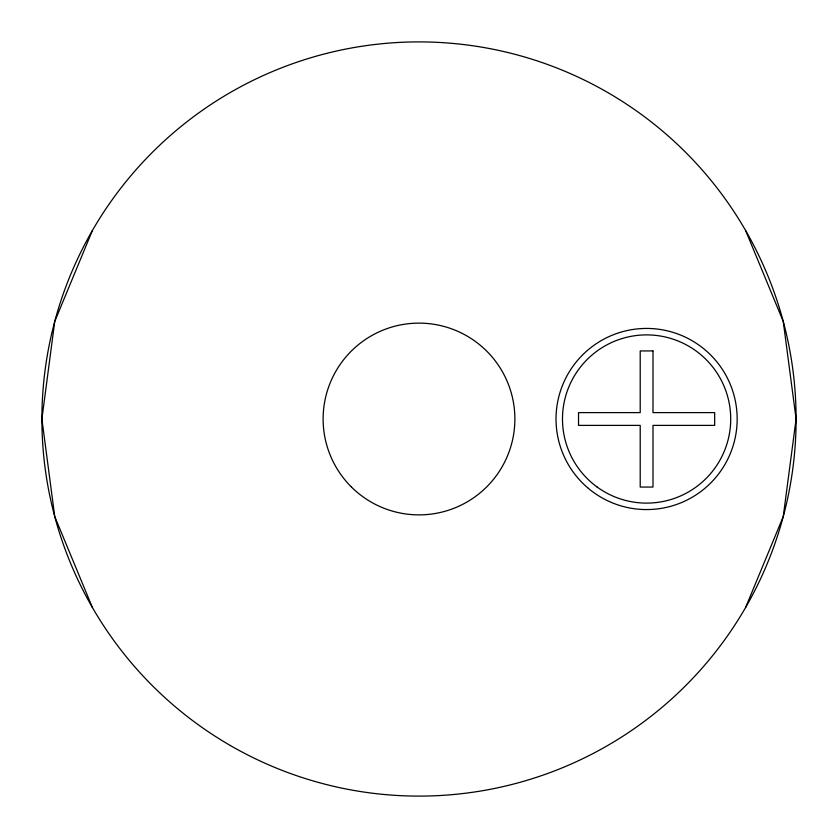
<?xml version="1.0" encoding="UTF-8"?>
<svg xmlns="http://www.w3.org/2000/svg" width="838" height="838" viewBox="0 0 838 838"><rect width="100%" height="100%" fill="white"/><g stroke="black" fill="none" stroke-linecap="round" stroke-linejoin="round"><path stroke-width="1.26" d="M92.421 230.45L54.753 321.404L41.9 419L54.753 516.596L92.421 607.55M745.579 607.55L783.247 516.596L796.1 419L783.247 321.404L745.579 230.45M652.991 350.933L640.211 350.933L640.211 412.61L578.534 412.61L578.534 425.39L640.211 425.39L640.211 487.056L652.991 487.056L652.991 425.39L714.667 425.39L714.667 412.61L652.991 412.61L652.991 350.933M230.45 745.579A377.1 377.1 0 0 0 796.1 419A377.1 377.1 0 0 0 230.45 92.421A377.1 377.1 0 0 0 230.45 745.579M351.436 487.025A95.878 95.878 0 0 0 511.693 443.501A95.878 95.878 0 0 0 393.87 326.474A95.878 95.878 0 0 0 351.436 487.025M588.37 488.376A90.567 90.567 0 0 0 735.785 434.744A90.567 90.567 0 0 0 615.637 333.891A90.567 90.567 0 0 0 588.37 488.376M597.169 487.056A84.114 84.114 0 0 0 730.254 427.789A84.114 84.114 0 0 0 612.379 342.166A84.114 84.114 0 0 0 597.169 487.056"/></g></svg>
